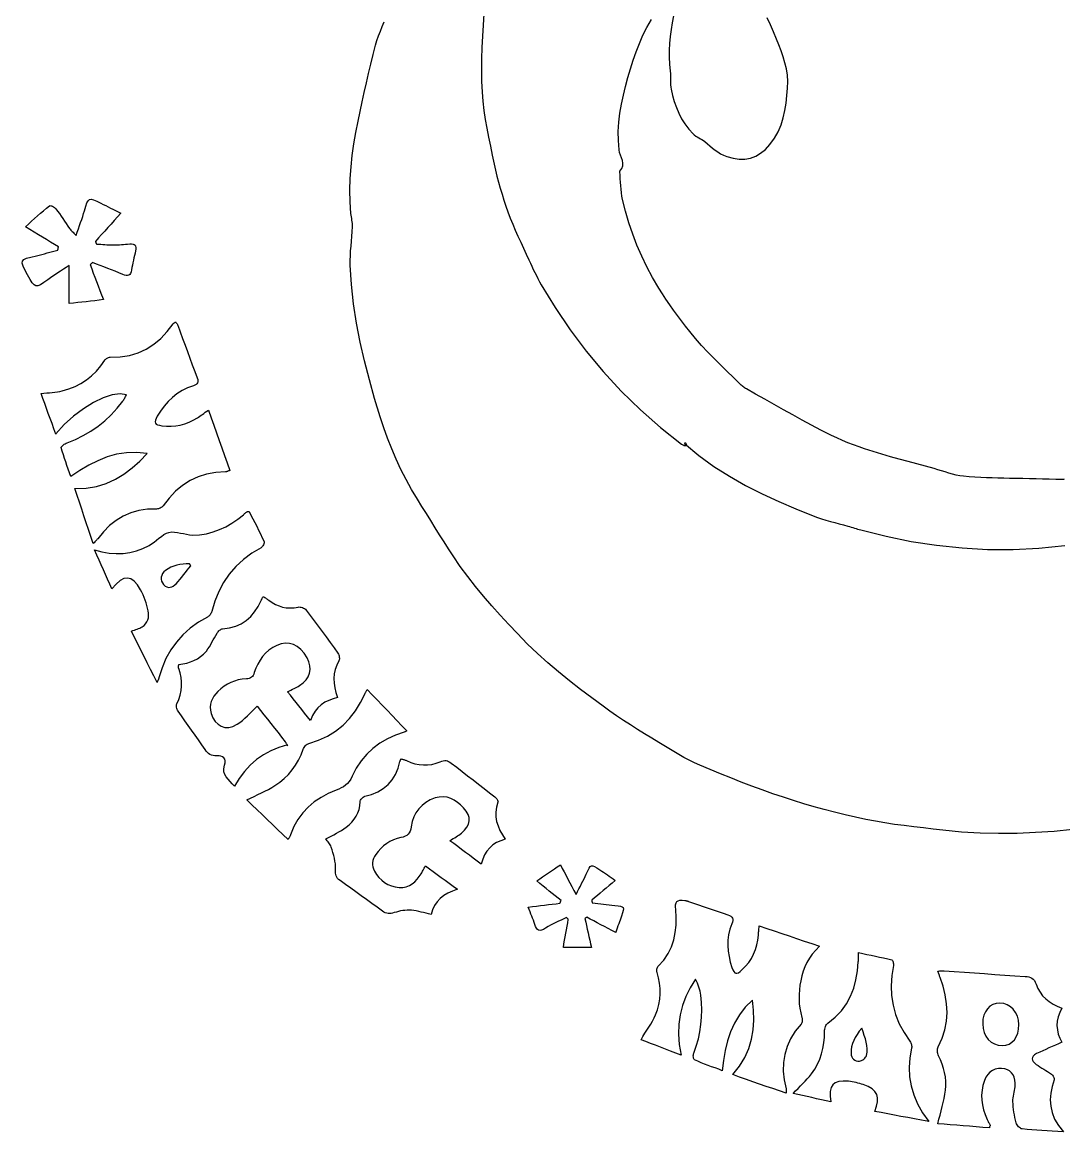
# Model space of a CAD drawing. Extents: x 24.7 to 52.1, y 24.7 to 52.1.
# Drawn here: x 26.83 to 39.66, y 24.71 to 38.38 of the extents above; entities that cross this region are included whole.
import ezdxf

# ---------------------------------------------------------------- set-up
doc = ezdxf.new("R2010")
doc.units = 0
doc.layers.add('Layer_1', color=7, linetype='CONTINUOUS')

msp = doc.modelspace()

# ---------------------------------------------------------------- linework, layer by layer
at = {"layer": 'Layer_1', "color": 7}
for points in [[(32.515586, 38.48584), (32.507486, 38.34755), (32.500086, 38.20919), (32.493986, 38.07083), (32.489786, 37.93252), (32.488086, 37.79432), (32.489486, 37.65627), (32.494586, 37.51843), (32.502886, 37.40726), (32.515736, 37.29626), (32.532326, 37.18544), (32.551876, 37.07481), (32.573606, 36.96438), (32.596746, 36.85416), (32.620516, 36.74415), (32.644136, 36.63436), (32.660696, 36.55946), (32.678626, 36.48476), (32.697906, 36.41036), (32.718516, 36.33626), (32.740436, 36.26256), (32.763636, 36.18936), (32.788106, 36.11666), (32.813816, 36.04456), (32.842446, 35.96926), (32.872816, 35.89456), (32.904586, 35.82036), (32.937416, 35.74656), (32.970956, 35.67306), (33.004856, 35.59976), (33.038786, 35.52646), (33.072396, 35.45306), (33.090066, 35.41436), (33.107946, 35.37566), (33.126116, 35.33706), (33.144656, 35.29866), (33.163646, 35.26056), (33.183156, 35.22276), (33.203276, 35.18536), (33.224076, 35.14836), (33.395338, 34.86635), (33.579626, 34.59335), (33.776805, 34.33008), (33.986737, 34.07724), (34.209287, 33.83555), (34.444318, 33.60571), (34.691693, 33.38844), (34.951276, 33.18445), (34.958376, 33.17945), (34.965976, 33.17445), (34.973876, 33.17045), (34.981876, 33.16745), (34.989776, 33.16545), (34.997476, 33.16555), (35.004676, 33.16755), (35.011276, 33.17155), (35.014876, 33.17755), (35.014264, 33.18355), (35.010664, 33.18955), (35.005264, 33.19455), (34.999164, 33.19755), (34.993664, 33.19822), (34.989864, 33.19622), (34.989056, 33.19022), (35.166042, 33.04382), (35.350841, 32.91012), (35.542536, 32.78781), (35.740208, 32.67557), (35.942941, 32.57207), (36.149816, 32.47597), (36.359916, 32.38597), (36.572323, 32.30077), (36.624553, 32.28157), (36.677433, 32.26407), (36.730833, 32.24797), (36.784603, 32.23287), (36.838603, 32.21837), (36.892693, 32.20407), (36.946733, 32.18957), (37.000583, 32.17447), (37.020563, 32.16847), (37.040543, 32.16247), (37.060533, 32.15647), (37.080533, 32.15047), (37.100553, 32.14447), (37.120593, 32.13847), (37.140653, 32.13247), (37.160743, 32.12747), (37.470503, 32.04977), (37.78145, 31.98647), (38.093579, 31.93797), (38.406886, 31.90487), (38.721368, 31.88757), (39.037019, 31.88665), (39.353836, 31.90255), (39.671815, 31.93575)], [(39.663762, 32.7514), (39.657462, 32.7494), (39.651162, 32.7474), (39.644962, 32.74689), (39.563072, 32.74889), (39.481182, 32.75089), (39.399292, 32.75289), (39.317402, 32.75489), (39.235512, 32.75689), (39.153622, 32.75889), (39.071732, 32.76089), (38.989842, 32.76289), (38.919152, 32.76489), (38.848412, 32.76689), (38.777662, 32.76789), (38.706952, 32.76989), (38.636322, 32.77189), (38.565822, 32.77589), (38.495492, 32.78089), (38.425382, 32.78789), (38.379632, 32.79489), (38.334162, 32.80389), (38.288912, 32.81519), (38.243832, 32.82799), (38.198872, 32.84169), (38.153972, 32.85579), (38.109082, 32.86969), (38.064142, 32.88279), (37.956609, 32.91219), (37.848931, 32.94119), (37.741228, 32.97009), (37.63362, 32.99929), (37.526228, 33.02909), (37.41917, 33.05979), (37.312567, 33.09179), (37.206539, 33.12539), (37.137459, 33.14899), (37.068859, 33.17439), (37.000779, 33.20149), (36.933229, 33.23009), (36.866239, 33.26009), (36.799839, 33.29139), (36.734049, 33.32379), (36.668899, 33.35719), (36.552911, 33.41849), (36.437449, 33.48079), (36.322408, 33.54399), (36.207686, 33.60779), (36.093179, 33.67199), (35.978783, 33.73639), (35.864395, 33.80089), (35.749913, 33.86519), (35.739033, 33.87119), (35.728363, 33.87819), (35.717923, 33.88519), (35.707713, 33.89319), (35.697713, 33.90119), (35.688013, 33.90919), (35.678613, 33.91819), (35.669513, 33.92719), (35.590473, 34.00569), (35.510883, 34.08349), (35.431283, 34.16129), (35.352223, 34.23969), (35.274233, 34.31919), (35.197863, 34.40049), (35.123653, 34.48429), (35.052143, 34.57109), (35.001123, 34.63619), (34.950993, 34.70159), (34.901803, 34.76739), (34.853583, 34.83379), (34.806373, 34.90089), (34.760203, 34.96879), (34.715113, 35.03759), (34.671153, 35.10739), (34.595553, 35.23578), (34.525633, 35.36642), (34.461403, 35.4993), (34.402863, 35.63444), (34.350013, 35.77182), (34.302853, 35.91146), (34.261383, 36.05334), (34.225593, 36.19747), (34.217393, 36.23957), (34.211193, 36.28207), (34.206593, 36.32487), (34.203093, 36.36787), (34.200293, 36.41107), (34.197693, 36.45427), (34.194893, 36.49737), (34.191393, 36.54037), (34.191218, 36.54137), (34.190991, 36.54237), (34.190764, 36.54337), (34.190586, 36.54437), (34.190509, 36.54537), (34.190584, 36.54637), (34.190862, 36.54723), (34.191393, 36.54778), (34.217233, 36.58148), (34.229293, 36.61468), (34.230593, 36.64748), (34.224193, 36.67998), (34.213093, 36.71228), (34.200323, 36.74448), (34.188913, 36.77678), (34.181913, 36.80918), (34.173313, 36.92334), (34.173013, 37.03649), (34.180013, 37.14875), (34.193403, 37.26025), (34.212163, 37.37111), (34.235323, 37.48144), (34.261893, 37.59137), (34.290903, 37.70101), (34.321533, 37.80776), (34.354993, 37.9133), (34.391713, 38.0174), (34.432143, 38.11984), (34.476723, 38.2204), (34.525893, 38.3188), (34.580103, 38.4149)], [(34.853977, 38.45963), (34.836877, 38.37523), (34.822367, 38.29063), (34.810847, 38.20593), (34.802747, 38.12103), (34.798447, 38.03583), (34.79834, 37.95043), (34.80284, 37.86463), (34.81234, 37.77843), (34.81514, 37.75073), (34.81634, 37.72283), (34.816545, 37.69473), (34.816346, 37.66663), (34.816345, 37.63853), (34.81715, 37.61063), (34.81935, 37.58293), (34.82355, 37.55563), (34.84096, 37.47933), (34.86224, 37.40473), (34.88777, 37.33203), (34.91796, 37.26153), (34.95319, 37.19353), (34.99386, 37.12823), (35.04036, 37.06603), (35.09308, 37.00713), (35.10895, 36.99273), (35.12637, 36.97993), (35.14491, 36.96823), (35.16413, 36.95723), (35.1836, 36.94643), (35.20288, 36.93533), (35.22154, 36.92353), (35.23914, 36.91053), (35.27047, 36.88443), (35.30135, 36.85813), (35.33234, 36.83213), (35.36402, 36.80703), (35.39696, 36.78343), (35.43172, 36.76193), (35.46888, 36.74303), (35.50901, 36.72733), (35.58744, 36.70593), (35.66202, 36.69543), (35.73296, 36.69608), (35.80048, 36.70808), (35.86479, 36.73168), (35.92611, 36.76698), (35.98465, 36.81428), (36.04063, 36.87378), (36.09775, 36.95188), (36.14315, 37.03328), (36.17841, 37.11768), (36.20511, 37.20458), (36.22484, 37.29378), (36.23917, 37.38478), (36.24968, 37.47728), (36.25798, 37.57088), (36.26048, 37.65178), (36.25528, 37.73048), (36.24335, 37.80738), (36.22582, 37.88268), (36.20376, 37.95668), (36.17824, 38.02968), (36.15034, 38.10198), (36.12114, 38.17378), (36.08432, 38.26178), (36.0466, 38.34938), (36.00793, 38.43668)], [(39.768281, 28.43553), (39.540736, 28.41403), (39.312902, 28.39833), (39.084832, 28.38933), (38.85658, 28.38733), (38.628199, 28.39233), (38.399745, 28.40593), (38.171269, 28.42833), (38.05211, 28.44213), (37.932835, 28.45573), (37.813561, 28.46963), (37.694402, 28.48433), (37.575475, 28.50033), (37.456894, 28.51813), (37.338777, 28.53813), (37.221239, 28.56093), (37.09291, 28.58853), (36.964874, 28.61803), (36.837194, 28.64953), (36.709932, 28.68283), (36.583149, 28.71793), (36.456907, 28.75483), (36.331269, 28.79343), (36.206297, 28.83363), (36.075505, 28.87783), (35.945313, 28.92393), (35.815691, 28.97183), (35.686611, 29.02123), (35.558044, 29.07203), (35.42996, 29.12403), (35.302331, 29.17703), (35.175128, 29.23083), (35.109658, 29.26013), (35.045168, 29.29183), (34.981538, 29.32543), (34.918618, 29.36063), (34.856278, 29.39703), (34.794378, 29.43433), (34.732788, 29.47203), (34.671368, 29.50983), (34.584228, 29.56333), (34.497048, 29.61683), (34.410048, 29.67063), (34.323448, 29.72503), (34.237478, 29.78033), (34.152358, 29.83683), (34.068318, 29.89483), (33.985578, 29.95463), (33.846724, 30.05803), (33.708841, 30.16274), (33.572438, 30.26932), (33.438023, 30.37832), (33.306106, 30.4903), (33.177194, 30.60581), (33.051796, 30.7254), (32.93042, 30.84963), (32.8241, 30.96316), (32.718764, 31.07755), (32.614966, 31.19324), (32.51326, 31.31066), (32.4142, 31.43025), (32.31834, 31.55244), (32.22623, 31.67767), (32.13843, 31.80636), (32.08234, 31.89286), (32.02695, 31.97976), (31.97209, 32.06706), (31.91759, 32.15456), (31.86329, 32.24216), (31.80902, 32.32986), (31.75462, 32.41746), (31.69992, 32.50486), (31.62743, 32.6249), (31.5596, 32.74727), (31.49627, 32.87178), (31.43727, 32.99822), (31.38244, 33.12637), (31.33161, 33.25604), (31.28462, 33.38702), (31.2413, 33.5191), (31.17172, 33.74772), (31.10659, 33.97753), (31.04704, 34.20866), (30.99418, 34.44125), (30.94912, 34.67543), (30.91298, 34.91133), (30.88688, 35.14908), (30.87194, 35.38882), (30.871124, 35.44772), (30.872724, 35.50672), (30.876224, 35.56572), (30.880924, 35.62482), (30.886124, 35.68392), (30.891324, 35.74302), (30.895824, 35.80212), (30.899024, 35.86112), (30.899156, 35.88162), (30.897856, 35.90212), (30.895556, 35.92262), (30.892556, 35.94312), (30.889156, 35.96362), (30.885756, 35.98422), (30.882656, 36.00482), (30.880256, 36.02542), (30.870116, 36.16949), (30.867316, 36.31305), (30.871216, 36.45612), (30.881116, 36.59873), (30.896446, 36.74089), (30.916536, 36.88262), (30.940756, 37.02395), (30.968466, 37.16489), (30.992976, 37.28223), (31.017916, 37.39951), (31.043406, 37.51668), (31.069576, 37.63369), (31.096556, 37.75049), (31.124476, 37.86702), (31.153466, 37.98322), (31.183646, 38.09905), (31.200786, 38.15775), (31.220396, 38.21575), (31.242006, 38.27325), (31.265146, 38.33035), (31.289346, 38.38715)]]:
    msp.add_lwpolyline(points, dxfattribs=at)
for points in [[(27.49526, 35.75262), (27.50989, 35.79552), (27.5241, 35.83652), (27.53785, 35.87592), (27.55109, 35.91412), (27.56376, 35.95132), (27.57582, 35.98792), (27.58722, 36.02412), (27.59791, 36.06032), (27.61386, 36.11532), (27.62762, 36.15582), (27.64164, 36.18292), (27.65836, 36.19752), (27.68022, 36.20052), (27.70967, 36.19352), (27.74915, 36.17702), (27.8011, 36.15222), (27.83018, 36.13792), (27.85934, 36.12332), (27.88875, 36.10842), (27.91858, 36.09312), (27.949, 36.07752), (27.98019, 36.06142), (28.01232, 36.04492), (28.04557, 36.02792), (28.00491, 35.98292), (27.96489, 35.93862), (27.92541, 35.89492), (27.88639, 35.85172), (27.84773, 35.80892), (27.80934, 35.76632), (27.77113, 35.72392), (27.73302, 35.68162), (27.73472, 35.67762), (27.73642, 35.67362), (27.73812, 35.66962), (27.73982, 35.66562), (27.74152, 35.66162), (27.74322, 35.65762), (27.74492, 35.65362), (27.74662, 35.64962), (27.77215, 35.64762), (27.79768, 35.64562), (27.82321, 35.64362), (27.84874, 35.64162), (27.87427, 35.63962), (27.8998, 35.63862), (27.92533, 35.63784), (27.95086, 35.63765), (27.97651, 35.63806), (28.00213, 35.639), (28.02772, 35.64), (28.05329, 35.642), (28.07885, 35.644), (28.10439, 35.646), (28.12993, 35.648), (28.15546, 35.651), (28.17799, 35.6515), (28.19623, 35.6485), (28.21039, 35.6425), (28.22069, 35.6335), (28.22729, 35.6211), (28.23049, 35.6058), (28.230456, 35.5878), (28.227356, 35.5671), (28.220956, 35.5375), (28.214356, 35.5079), (28.207656, 35.4784), (28.201056, 35.4488), (28.194656, 35.4192), (28.188456, 35.3895), (28.182756, 35.3598), (28.177556, 35.33), (28.172156, 35.3056), (28.164856, 35.2868), (28.155356, 35.2732), (28.143566, 35.2642), (28.129226, 35.2602), (28.112136, 35.26089), (28.092086, 35.26589), (28.068866, 35.27489), (28.023056, 35.29439), (27.976946, 35.31319), (27.930606, 35.33139), (27.884096, 35.34929), (27.837496, 35.36689), (27.790856, 35.38449), (27.744256, 35.40209), (27.697746, 35.41989), (27.693946, 35.41689), (27.690146, 35.41389), (27.686346, 35.41089), (27.682546, 35.40789), (27.678746, 35.40489), (27.674946, 35.40189), (27.671146, 35.39889), (27.667346, 35.39589), (27.686936, 35.34409), (27.706606, 35.29219), (27.726426, 35.23989), (27.746466, 35.18699), (27.766806, 35.13329), (27.787516, 35.07859), (27.808666, 35.02259), (27.830336, 34.96519), (27.776946, 34.95819), (27.724106, 34.95119), (27.671676, 34.94519), (27.619506, 34.93919), (27.567446, 34.93319), (27.515366, 34.92719), (27.463106, 34.92119), (27.410526, 34.91519), (27.410526, 34.97409), (27.410526, 35.03299), (27.410526, 35.09189), (27.410526, 35.15079), (27.410526, 35.20969), (27.410526, 35.26859), (27.410526, 35.32749), (27.410526, 35.38639), (27.373456, 35.36159), (27.338026, 35.33799), (27.304046, 35.31539), (27.271306, 35.29369), (27.239616, 35.27249), (27.208766, 35.25169), (27.178546, 35.23089), (27.148766, 35.20999), (27.096436, 35.17339), (27.055996, 35.14789), (27.024496, 35.13429), (26.998976, 35.13329), (26.976486, 35.14549), (26.954066, 35.17169), (26.928756, 35.21249), (26.897606, 35.26869), (26.864036, 35.33089), (26.841416, 35.37819), (26.831006, 35.41329), (26.834106, 35.43909), (26.851906, 35.45839), (26.885696, 35.47389), (26.936746, 35.48849), (27.006306, 35.50499), (27.039466, 35.51299), (27.072546, 35.52099), (27.105556, 35.52999), (27.138516, 35.53899), (27.171446, 35.54799), (27.204356, 35.55699), (27.237266, 35.56599), (27.270196, 35.57499), (27.271129, 35.57999), (27.272055, 35.58499), (27.272977, 35.58999), (27.273896, 35.59499), (27.274815, 35.59999), (27.275737, 35.60499), (27.276663, 35.60999), (27.277596, 35.61499), (27.228996, 35.64439), (27.180146, 35.67389), (27.130836, 35.70359), (27.080846, 35.73369), (27.029966, 35.76429), (26.977976, 35.79559), (26.924656, 35.82769), (26.869806, 35.86079), (26.908546, 35.89519), (26.946566, 35.92909), (26.984026, 35.96249), (27.021106, 35.99529), (27.057966, 36.02759), (27.094786, 36.05929), (27.131726, 36.09039), (27.168966, 36.12089), (27.174266, 36.12289), (27.182566, 36.12189), (27.192926, 36.11889), (27.204476, 36.11389), (27.216316, 36.10789), (27.227576, 36.10089), (27.237376, 36.09289), (27.244776, 36.08489), (27.267076, 36.05499), (27.288816, 36.02469), (27.310146, 35.99409), (27.331206, 35.96329), (27.352136, 35.93239), (27.373076, 35.90149), (27.394156, 35.87069), (27.415526, 35.84009), (27.422026, 35.83109), (27.429326, 35.82209), (27.437426, 35.81309), (27.446526, 35.80409), (27.456726, 35.79379), (27.468166, 35.78229), (27.480966, 35.76929), (27.495256, 35.75439), (27.495255, 35.75437), (27.495255, 35.75434), (27.495254, 35.75432), (27.495254, 35.7543), (27.495253, 35.75428), (27.495253, 35.75425), (27.495252, 35.75423)], [(27.245705, 33.30889), (27.221875, 33.37399), (27.198495, 33.43789), (27.175475, 33.50089), (27.152735, 33.56319), (27.130195, 33.62499), (27.107775, 33.68639), (27.085385, 33.74769), (27.062945, 33.80909), (27.098785, 33.81209), (27.133595, 33.81509), (27.167445, 33.81709), (27.200385, 33.82009), (27.232485, 33.82309), (27.263805, 33.82709), (27.294405, 33.83209), (27.324345, 33.83909), (27.404915, 33.86459), (27.481645, 33.89579), (27.554295, 33.93299), (27.622615, 33.97649), (27.686375, 34.02649), (27.745325, 34.08319), (27.799235, 34.14689), (27.847865, 34.21789), (27.853065, 34.22489), (27.859865, 34.23189), (27.867865, 34.23789), (27.876665, 34.24389), (27.885865, 34.24889), (27.895165, 34.25289), (27.904265, 34.25489), (27.912765, 34.25552), (28.036032, 34.25852), (28.151254, 34.27642), (28.258753, 34.30872), (28.358852, 34.35492), (28.451872, 34.41442), (28.538142, 34.48672), (28.617972, 34.57122), (28.691692, 34.66732), (28.693692, 34.67032), (28.696092, 34.67232), (28.698792, 34.67432), (28.701892, 34.67732), (28.705392, 34.68032), (28.709292, 34.68332), (28.713692, 34.68632), (28.718492, 34.69032), (28.722592, 34.68432), (28.726792, 34.67932), (28.730992, 34.67432), (28.735092, 34.66932), (28.738892, 34.66432), (28.742392, 34.65932), (28.745392, 34.65432), (28.747792, 34.64832), (28.777632, 34.56732), (28.807382, 34.48632), (28.837092, 34.40522), (28.866802, 34.32412), (28.896572, 34.24302), (28.926432, 34.16202), (28.956432, 34.08102), (28.986622, 34.00012), (28.992422, 33.98152), (28.995222, 33.96522), (28.994805, 33.95092), (28.991005, 33.93852), (28.983705, 33.92782), (28.972775, 33.91882), (28.958025, 33.91082), (28.939305, 33.90382), (28.866625, 33.87722), (28.799455, 33.84392), (28.737485, 33.80442), (28.680405, 33.75902), (28.627905, 33.70822), (28.579675, 33.65232), (28.535405, 33.59182), (28.494785, 33.52702), (28.480705, 33.50052), (28.472205, 33.47812), (28.469505, 33.45942), (28.472805, 33.44412), (28.482405, 33.43192), (28.498455, 33.42292), (28.521205, 33.41592), (28.550875, 33.41092), (28.609155, 33.40592), (28.666505, 33.40574), (28.722865, 33.41074), (28.778195, 33.41974), (28.832455, 33.43404), (28.885595, 33.45344), (28.937565, 33.47794), (28.988325, 33.50784), (29.003755, 33.51814), (29.019235, 33.52874), (29.034965, 33.53974), (29.051165, 33.55124), (29.068045, 33.56334), (29.085815, 33.57604), (29.104685, 33.58954), (29.124865, 33.60384), (29.158215, 33.50974), (29.191355, 33.41624), (29.224345, 33.32324), (29.257245, 33.23054), (29.290115, 33.13794), (29.323005, 33.04534), (29.355985, 32.95254), (29.389105, 32.85934), (29.380305, 32.85634), (29.372405, 32.85334), (29.365305, 32.85034), (29.358805, 32.84834), (29.352905, 32.84634), (29.347305, 32.84434), (29.342005, 32.84334), (29.336805, 32.84298), (29.215945, 32.83598), (29.102687, 32.81548), (28.996763, 32.78148), (28.897903, 32.73458), (28.805843, 32.67508), (28.720313, 32.60338), (28.641043, 32.51998), (28.567753, 32.42528), (28.560853, 32.41728), (28.552153, 32.40928), (28.542153, 32.40228), (28.531243, 32.39628), (28.519803, 32.39128), (28.508233, 32.38728), (28.496923, 32.38528), (28.486273, 32.38469), (28.373586, 32.38169), (28.267667, 32.36599), (28.168267, 32.33759), (28.075147, 32.29689), (27.988067, 32.24429), (27.906777, 32.18009), (27.831037, 32.10489), (27.760597, 32.01899), (27.755797, 32.01299), (27.750597, 32.00699), (27.744997, 32.00099), (27.738797, 31.99399), (27.731897, 31.98699), (27.724197, 31.97899), (27.715597, 31.96999), (27.705997, 31.95949), (27.676977, 32.04609), (27.648337, 32.13159), (27.619987, 32.21629), (27.591837, 32.30049), (27.563797, 32.38439), (27.535787, 32.46829), (27.507717, 32.55249), (27.479507, 32.63719), (27.617868, 32.64119), (27.746538, 32.66289), (27.86651, 32.70039), (27.978775, 32.75199), (28.084328, 32.81619), (28.184158, 32.89119), (28.279258, 32.97549), (28.370618, 33.06739), (28.240464, 33.08129), (28.115201, 33.07829), (27.994163, 33.05919), (27.876685, 33.02609), (27.7621, 32.98059), (27.649744, 32.92429), (27.538951, 32.85879), (27.429054, 32.78569), (27.413314, 32.83139), (27.397654, 32.87649), (27.382194, 32.92109), (27.367054, 32.96529), (27.352344, 33.00929), (27.338174, 33.05319), (27.324664, 33.09699), (27.311934, 33.14099), (27.31282, 33.14699), (27.31762, 33.15499), (27.32542, 33.16399), (27.33557, 33.17299), (27.34724, 33.18199), (27.35965, 33.18999), (27.37201, 33.19699), (27.38353, 33.20199), (27.486053, 33.24329), (27.583793, 33.29099), (27.676743, 33.34509), (27.764883, 33.40559), (27.848193, 33.47259), (27.926653, 33.54609), (28.000253, 33.62609), (28.068973, 33.71259), (28.075473, 33.72159), (28.081673, 33.73159), (28.087573, 33.74159), (28.093273, 33.75159), (28.098873, 33.76169), (28.104473, 33.77179), (28.110173, 33.78189), (28.115973, 33.79199), (28.038393, 33.80549), (27.941043, 33.79209), (27.829347, 33.75479), (27.708734, 33.69649), (27.584631, 33.62009), (27.462467, 33.52859), (27.347671, 33.42491), (27.245669, 33.31199), (27.245669, 33.312), (27.24567, 33.31201), (27.24567, 33.31202), (27.24567, 33.31203), (27.245671, 33.31203), (27.245671, 33.31204), (27.245672, 33.31205)], [(28.492034, 30.24763), (28.451134, 30.32943), (28.410894, 30.40993), (28.371174, 30.48943), (28.331834, 30.56813), (28.292744, 30.64633), (28.253764, 30.72433), (28.214764, 30.80243), (28.175604, 30.88073), (28.195104, 30.88773), (28.213674, 30.89373), (28.231334, 30.89973), (28.248104, 30.90573), (28.264014, 30.91173), (28.279094, 30.91773), (28.293364, 30.92473), (28.306844, 30.93273), (28.331494, 30.95093), (28.351544, 30.97163), (28.367144, 30.99453), (28.378424, 31.01923), (28.385524, 31.04543), (28.388524, 31.07263), (28.387657, 31.10053), (28.383057, 31.12883), (28.375057, 31.16253), (28.366257, 31.19623), (28.356457, 31.22983), (28.345667, 31.26313), (28.333737, 31.29593), (28.320547, 31.32813), (28.305997, 31.35943), (28.289977, 31.38973), (28.250357, 31.45173), (28.210317, 31.49653), (28.169407, 31.52413), (28.127167, 31.53443), (28.083137, 31.52743), (28.036867, 31.50303), (27.987897, 31.46123), (27.935777, 31.40203), (27.909347, 31.46093), (27.883117, 31.51943), (27.856937, 31.57783), (27.830647, 31.63653), (27.804097, 31.69583), (27.777127, 31.75603), (27.749577, 31.81753), (27.721287, 31.88073), (27.813167, 31.85643), (27.902407, 31.84133), (27.989207, 31.83533), (28.073767, 31.83833), (28.156297, 31.84983), (28.236987, 31.86993), (28.316057, 31.89833), (28.393697, 31.93493), (28.425487, 31.95413), (28.456067, 31.97653), (28.485877, 32.00063), (28.515357, 32.02503), (28.544957, 32.04833), (28.575117, 32.06903), (28.606277, 32.08583), (28.638877, 32.09723), (28.672497, 32.10223), (28.707317, 32.10143), (28.743067, 32.09643), (28.779497, 32.08943), (28.816337, 32.08143), (28.853327, 32.07343), (28.890217, 32.06743), (28.926737, 32.06443), (29.015357, 32.06843), (29.100857, 32.08113), (29.183357, 32.10203), (29.262977, 32.13063), (29.339837, 32.16653), (29.414047, 32.20923), (29.485737, 32.25823), (29.555027, 32.31313), (29.560327, 32.31813), (29.565527, 32.32313), (29.570727, 32.32813), (29.575927, 32.33313), (29.581127, 32.33813), (29.586427, 32.34213), (29.591827, 32.34613), (29.597327, 32.35013), (29.599127, 32.35108), (29.601227, 32.35175), (29.603827, 32.35224), (29.606927, 32.35263), (29.610527, 32.35302), (29.614727, 32.3535), (29.619527, 32.35418), (29.625027, 32.35513), (29.648337, 32.30953), (29.671877, 32.26383), (29.695507, 32.21793), (29.719087, 32.17183), (29.742487, 32.12543), (29.765567, 32.07883), (29.788197, 32.03193), (29.810237, 31.98473), (29.811737, 31.97673), (29.810637, 31.96673), (29.807337, 31.95573), (29.802237, 31.94423), (29.795837, 31.93293), (29.788437, 31.92263), (29.780537, 31.91463), (29.772537, 31.90863), (29.65817, 31.83983), (29.554779, 31.76263), (29.462359, 31.67713), (29.380909, 31.58323), (29.310419, 31.48083), (29.250889, 31.36991), (29.202319, 31.25043), (29.164699, 31.12233), (29.161499, 31.11233), (29.156999, 31.10233), (29.151299, 31.09233), (29.144599, 31.08333), (29.137099, 31.07433), (29.128999, 31.06633), (29.120499, 31.05933), (29.111799, 31.05433), (29.000709, 30.98963), (28.900017, 30.91673), (28.809737, 30.83563), (28.729877, 30.74633), (28.660447, 30.64873), (28.601467, 30.54276), (28.552947, 30.42841), (28.514897, 30.30564), (28.513697, 30.30164), (28.512097, 30.29764), (28.510097, 30.29264), (28.507697, 30.28664), (28.504797, 30.27964), (28.501297, 30.27164), (28.497197, 30.26164), (28.492397, 30.25014), (28.492398, 30.25014), (28.492398, 30.25015), (28.492399, 30.25015), (28.4924, 30.25015), (28.492401, 30.25016), (28.492401, 30.25016), (28.492402, 30.25017)], [(28.907253, 31.68696), (28.905153, 31.68996), (28.903053, 31.69296), (28.900953, 31.69596), (28.898853, 31.69896), (28.896753, 31.70196), (28.894653, 31.70496), (28.892553, 31.70796), (28.890453, 31.71096), (28.851173, 31.70896), (28.812263, 31.70596), (28.773873, 31.70096), (28.736153, 31.69296), (28.699243, 31.68216), (28.663283, 31.66796), (28.628423, 31.64996), (28.594813, 31.62776), (28.574863, 31.60976), (28.559733, 31.58926), (28.549473, 31.56706), (28.544073, 31.54376), (28.543632, 31.52016), (28.548132, 31.49696), (28.557632, 31.47486), (28.572172, 31.45456), (28.592422, 31.43596), (28.612822, 31.42456), (28.633142, 31.41956), (28.653172, 31.42031), (28.672692, 31.42631), (28.691482, 31.43631), (28.709322, 31.44951), (28.725982, 31.46531), (28.750052, 31.49151), (28.773412, 31.51841), (28.796222, 31.54581), (28.818632, 31.57361), (28.840792, 31.60161), (28.862862, 31.62971), (28.884982, 31.65771), (28.907312, 31.68551), (28.907312, 31.68551), (28.907312, 31.6855), (28.907312, 31.6855), (28.907311, 31.6855), (28.907311, 31.6855), (28.907311, 31.68549), (28.907311, 31.68549)], [(30.096608, 29.48009), (29.991719, 29.44779), (29.893689, 29.40679), (29.802419, 29.35689), (29.717819, 29.29799), (29.639799, 29.22999), (29.568269, 29.15259), (29.503139, 29.06579), (29.444319, 28.96929), (29.418429, 29.00009), (29.391579, 29.02869), (29.365789, 29.05649), (29.343069, 29.08479), (29.325449, 29.11489), (29.314939, 29.14809), (29.313539, 29.18579), (29.323339, 29.22929), (29.330439, 29.25809), (29.330912, 29.28279), (29.325412, 29.30339), (29.314482, 29.31989), (29.298762, 29.33229), (29.278842, 29.34029), (29.255342, 29.34429), (29.228852, 29.34404), (29.203672, 29.34354), (29.181312, 29.34654), (29.161382, 29.35254), (29.143492, 29.36154), (29.127252, 29.37324), (29.112282, 29.38744), (29.098182, 29.40394), (29.084572, 29.42254), (29.043122, 29.48184), (29.001382, 29.54094), (28.959482, 29.59994), (28.917532, 29.65894), (28.875652, 29.71794), (28.833952, 29.77704), (28.792542, 29.83634), (28.751552, 29.89594), (28.745752, 29.90594), (28.740552, 29.91714), (28.736252, 29.92934), (28.733052, 29.94204), (28.731152, 29.95464), (28.730749, 29.96674), (28.732049, 29.97774), (28.735249, 29.98674), (28.759139, 30.04024), (28.776689, 30.09384), (28.788079, 30.14764), (28.793479, 30.20164), (28.793087, 30.25594), (28.787087, 30.31054), (28.775617, 30.36554), (28.758877, 30.42094), (28.757777, 30.42394), (28.756821, 30.42694), (28.756016, 30.42994), (28.755356, 30.43294), (28.754832, 30.43594), (28.754436, 30.43894), (28.754159, 30.44194), (28.753994, 30.44494), (28.754141, 30.44694), (28.754571, 30.44894), (28.755265, 30.45094), (28.756206, 30.45394), (28.757406, 30.45694), (28.758806, 30.46094), (28.760406, 30.46594), (28.762206, 30.47094), (28.810326, 30.47694), (28.857366, 30.48694), (28.903006, 30.50064), (28.946936, 30.51844), (28.988826, 30.54064), (29.028366, 30.56744), (29.065236, 30.59894), (29.099116, 30.63544), (29.118316, 30.66074), (29.135966, 30.68734), (29.152476, 30.71494), (29.168256, 30.74314), (29.183706, 30.77164), (29.199226, 30.80014), (29.215226, 30.82824), (29.232116, 30.85564), (29.238416, 30.86464), (29.245716, 30.87364), (29.253816, 30.88264), (29.262616, 30.89064), (29.271816, 30.89764), (29.281116, 30.90364), (29.290416, 30.90764), (29.299516, 30.90964), (29.383956, 30.91994), (29.460326, 30.94084), (29.529066, 30.97184), (29.590636, 31.01234), (29.645496, 31.06194), (29.694096, 31.11994), (29.736896, 31.18594), (29.774346, 31.25934), (29.776646, 31.26434), (29.779146, 31.26934), (29.781846, 31.27434), (29.784846, 31.28034), (29.788046, 31.28634), (29.791546, 31.29334), (29.795346, 31.30034), (29.799546, 31.30834), (29.809046, 31.30234), (29.818246, 31.29634), (29.827146, 31.29034), (29.835846, 31.28434), (29.844346, 31.27834), (29.852646, 31.27234), (29.860746, 31.26634), (29.868746, 31.26034), (29.909556, 31.23234), (29.951356, 31.20904), (29.994256, 31.19064), (30.038346, 31.17724), (30.083726, 31.16924), (30.130496, 31.16624), (30.178746, 31.16924), (30.228586, 31.17724), (30.240556, 31.17824), (30.253836, 31.17762), (30.267806, 31.17462), (30.281856, 31.17062), (30.295376, 31.16462), (30.307756, 31.15762), (30.318386, 31.14962), (30.326686, 31.14062), (30.377026, 31.07502), (30.426986, 31.00902), (30.476596, 30.94282), (30.525866, 30.87632), (30.574826, 30.80952), (30.623496, 30.74252), (30.671886, 30.67532), (30.720026, 30.60792), (30.725726, 30.59792), (30.730426, 30.58672), (30.734126, 30.57442), (30.736626, 30.56162), (30.737826, 30.54882), (30.737538, 30.53662), (30.735638, 30.52562), (30.732038, 30.51662), (30.705658, 30.46242), (30.686688, 30.40782), (30.674908, 30.35272), (30.670108, 30.29692), (30.672008, 30.24022), (30.680408, 30.18242), (30.695088, 30.12332), (30.715818, 30.06272), (30.660588, 30.04742), (30.608388, 30.02802), (30.559608, 30.00362), (30.514648, 29.97352), (30.473888, 29.93682), (30.437718, 29.89272), (30.406518, 29.84042), (30.380688, 29.77902), (30.344138, 29.82522), (30.308438, 29.87042), (30.273378, 29.91482), (30.238738, 29.95872), (30.204318, 30.00232), (30.169898, 30.04592), (30.135278, 30.08982), (30.100238, 30.13422), (30.121458, 30.14502), (30.141538, 30.15512), (30.160588, 30.16412), (30.178728, 30.17312), (30.196078, 30.18212), (30.212748, 30.19112), (30.228858, 30.20012), (30.244518, 30.20912), (30.290458, 30.24222), (30.326868, 30.27912), (30.353648, 30.31932), (30.370688, 30.36232), (30.377888, 30.40762), (30.375188, 30.45482), (30.362398, 30.50332), (30.339458, 30.55272), (30.303098, 30.60862), (30.262658, 30.65462), (30.218738, 30.69042), (30.171928, 30.71572), (30.122818, 30.73022), (30.072008, 30.73322), (30.020078, 30.72522), (29.967628, 30.70552), (29.916748, 30.67722), (29.870658, 30.64472), (29.829268, 30.60812), (29.792478, 30.56762), (29.760178, 30.52342), (29.732278, 30.47572), (29.708678, 30.42472), (29.689278, 30.37052), (29.682478, 30.35172), (29.674678, 30.33592), (29.665578, 30.32292), (29.654898, 30.31252), (29.642408, 30.30452), (29.627868, 30.29852), (29.611018, 30.29452), (29.591608, 30.29252), (29.541208, 30.28852), (29.492678, 30.27952), (29.446028, 30.26632), (29.401288, 30.24872), (29.358458, 30.22682), (29.317568, 30.20082), (29.278628, 30.17072), (29.241658, 30.13672), (29.215498, 30.10842), (29.192868, 30.07872), (29.174238, 30.04742), (29.160078, 30.01452), (29.150878, 29.98002), (29.147078, 29.94382), (29.149078, 29.90592), (29.157378, 29.86622), (29.178448, 29.81222), (29.207278, 29.76742), (29.242688, 29.73252), (29.283508, 29.70832), (29.328558, 29.69552), (29.376668, 29.69485), (29.426658, 29.70705), (29.477358, 29.73285), (29.510688, 29.75615), (29.542668, 29.78165), (29.573648, 29.80885), (29.604008, 29.83735), (29.634098, 29.86675), (29.664288, 29.89665), (29.694938, 29.92655), (29.726418, 29.95615), (29.767158, 29.90435), (29.808848, 29.85135), (29.851338, 29.79745), (29.894478, 29.74265), (29.938138, 29.68725), (29.982158, 29.63125), (30.026408, 29.57485), (30.070738, 29.51825), (30.074038, 29.51325), (30.077038, 29.50825), (30.079838, 29.50325), (30.082638, 29.49725), (30.085638, 29.49125), (30.088938, 29.48425), (30.092638, 29.47625), (30.096938, 29.46725), (30.096935, 29.46725), (30.096931, 29.46724), (30.096928, 29.46724), (30.096924, 29.46723), (30.096921, 29.46723), (30.096918, 29.46723), (30.096914, 29.46722)], [(31.080258, 30.16317), (31.142498, 30.09787), (31.204138, 30.03327), (31.265268, 29.96917), (31.325968, 29.90547), (31.386338, 29.84207), (31.446468, 29.77887), (31.506458, 29.71577), (31.566388, 29.65267), (31.566926, 29.6528), (31.565726, 29.65187), (31.563026, 29.64987), (31.559126, 29.64787), (31.554126, 29.64487), (31.548326, 29.64187), (31.541826, 29.63887), (31.534926, 29.63687), (31.428686, 29.59907), (31.329066, 29.55307), (31.236506, 29.49857), (31.151446, 29.43547), (31.074326, 29.36347), (31.005586, 29.28237), (30.945656, 29.19197), (30.894976, 29.09217), (30.877326, 29.05677), (30.858086, 29.02717), (30.837026, 29.00247), (30.813916, 28.98177), (30.788526, 28.96427), (30.760626, 28.94907), (30.729976, 28.93527), (30.696356, 28.92197), (30.600686, 28.88097), (30.511196, 28.83297), (30.428476, 28.77747), (30.353106, 28.71407), (30.285666, 28.64237), (30.226756, 28.56187), (30.176956, 28.47227), (30.136856, 28.37307), (30.134956, 28.36807), (30.132556, 28.36307), (30.129756, 28.35707), (30.126356, 28.35107), (30.122456, 28.34407), (30.117956, 28.33607), (30.112756, 28.32607), (30.106856, 28.31497), (30.041616, 28.37727), (29.977066, 28.43897), (29.913096, 28.50007), (29.849596, 28.56077), (29.786456, 28.62107), (29.723576, 28.68117), (29.660846, 28.74117), (29.598156, 28.80107), (29.644176, 28.82377), (29.689566, 28.84547), (29.734236, 28.86657), (29.778076, 28.88747), (29.820986, 28.90867), (29.862876, 28.93057), (29.903636, 28.95357), (29.943176, 28.97817), (30.002956, 29.02047), (30.058586, 29.06647), (30.109846, 29.11627), (30.156526, 29.16997), (30.198406, 29.22757), (30.235276, 29.28927), (30.266926, 29.35507), (30.293136, 29.42507), (30.297636, 29.43637), (30.303936, 29.44787), (30.311736, 29.45917), (30.320636, 29.46987), (30.330436, 29.47987), (30.340836, 29.48787), (30.351526, 29.49387), (30.362206, 29.49787), (30.481758, 29.53787), (30.591545, 29.58867), (30.691724, 29.65017), (30.782454, 29.72217), (30.863884, 29.80457), (30.936184, 29.89727), (30.999504, 30.00006), (31.054004, 30.11285), (31.056404, 30.11785), (31.059004, 30.12285), (31.061804, 30.12785), (31.064904, 30.13385), (31.068304, 30.13985), (31.072004, 30.14685), (31.076004, 30.15385), (31.080304, 30.16185), (31.080305, 30.16185), (31.080306, 30.16185), (31.080307, 30.16185), (31.080308, 30.16184), (31.080308, 30.16184), (31.080309, 30.16184), (31.08031, 30.16184)], [(32.779977, 28.3174), (32.724647, 28.2986), (32.674357, 28.275), (32.629237, 28.2462), (32.589387, 28.2118), (32.554927, 28.1714), (32.525977, 28.1246), (32.502647, 28.0709), (32.485057, 28.01), (32.435537, 28.0471), (32.386837, 28.0835), (32.338707, 28.1195), (32.290897, 28.1552), (32.243177, 28.1909), (32.195287, 28.2267), (32.146997, 28.2628), (32.098057, 28.2994), (32.118967, 28.3125), (32.138897, 28.3247), (32.157907, 28.3363), (32.176067, 28.3474), (32.193447, 28.3583), (32.210127, 28.3692), (32.226167, 28.3803), (32.241637, 28.3918), (32.280417, 28.427), (32.309137, 28.4641), (32.327717, 28.5027), (32.336117, 28.5424), (32.334217, 28.5828), (32.321937, 28.6235), (32.299227, 28.6641), (32.266007, 28.7042), (32.229557, 28.7395), (32.191277, 28.7711), (32.151037, 28.7979), (32.108707, 28.819), (32.064147, 28.8333), (32.017217, 28.8393), (31.967777, 28.8373), (31.915697, 28.8251), (31.855667, 28.8011), (31.802107, 28.7707), (31.755107, 28.7341), (31.714747, 28.6918), (31.681117, 28.644), (31.654307, 28.5912), (31.634397, 28.5336), (31.621477, 28.4716), (31.615677, 28.4411), (31.607677, 28.4156), (31.597237, 28.3946), (31.583937, 28.3775), (31.567417, 28.3638), (31.547297, 28.3529), (31.523217, 28.3439), (31.494807, 28.3369), (31.447667, 28.3248), (31.402857, 28.3085), (31.360407, 28.2881), (31.320367, 28.2637), (31.282767, 28.2354), (31.247657, 28.2033), (31.215077, 28.1676), (31.185067, 28.1283), (31.169697, 28.1036), (31.158027, 28.0785), (31.150127, 28.0531), (31.146027, 28.0275), (31.145831, 28.0019), (31.149631, 27.9763), (31.157431, 27.9508), (31.169271, 27.9255), (31.195611, 27.8833), (31.225391, 27.8454), (31.258591, 27.8121), (31.295171, 27.7836), (31.335111, 27.7602), (31.378381, 27.7422), (31.424951, 27.7298), (31.474791, 27.7238), (31.520161, 27.72443), (31.561511, 27.73243), (31.599201, 27.74723), (31.633581, 27.76783), (31.665001, 27.79353), (31.693811, 27.82343), (31.720361, 27.85673), (31.745011, 27.89273), (31.751011, 27.90273), (31.756911, 27.91273), (31.762811, 27.92323), (31.768911, 27.93433), (31.775311, 27.94623), (31.782111, 27.95903), (31.789511, 27.97293), (31.797711, 27.98803), (31.846371, 27.95263), (31.894641, 27.91753), (31.942801, 27.88243), (31.991121, 27.84723), (32.039861, 27.81173), (32.089311, 27.77573), (32.139731, 27.73893), (32.191401, 27.70123), (32.129681, 27.67893), (32.073511, 27.65293), (32.023131, 27.62253), (31.978771, 27.58733), (31.940661, 27.54683), (31.909031, 27.50053), (31.884111, 27.44793), (31.866141, 27.38853), (31.835341, 27.39653), (31.804811, 27.40453), (31.774501, 27.41253), (31.744351, 27.42053), (31.714291, 27.42753), (31.684281, 27.43353), (31.654251, 27.43853), (31.624141, 27.44153), (31.597891, 27.44253), (31.571351, 27.44212), (31.544661, 27.44012), (31.517961, 27.43712), (31.491391, 27.43312), (31.465101, 27.42712), (31.439221, 27.42012), (31.413891, 27.41312), (31.393171, 27.40712), (31.373711, 27.40312), (31.355231, 27.40112), (31.337471, 27.40193), (31.320151, 27.40493), (31.303011, 27.41093), (31.285781, 27.41993), (31.268191, 27.43153), (31.203271, 27.47903), (31.138181, 27.52633), (31.072941, 27.57343), (31.007581, 27.62043), (30.942121, 27.66723), (30.876581, 27.71393), (30.810991, 27.76053), (30.745381, 27.80713), (30.728311, 27.82053), (30.714751, 27.83423), (30.704391, 27.84873), (30.696891, 27.86433), (30.691991, 27.88133), (30.689391, 27.90023), (30.688806, 27.92133), (30.689906, 27.94503), (30.690758, 27.97913), (30.688358, 28.01353), (30.683258, 28.04813), (30.676058, 28.08293), (30.667358, 28.11763), (30.657758, 28.15223), (30.647758, 28.18653), (30.637958, 28.22053), (30.632658, 28.23493), (30.625558, 28.24873), (30.617158, 28.26193), (30.607858, 28.27463), (30.598158, 28.28693), (30.588458, 28.29883), (30.579258, 28.31043), (30.570958, 28.32173), (30.603598, 28.33943), (30.636278, 28.35643), (30.668778, 28.37313), (30.700868, 28.38983), (30.732328, 28.40693), (30.762938, 28.42493), (30.792478, 28.44403), (30.820718, 28.46473), (30.856638, 28.49503), (30.889648, 28.52743), (30.919148, 28.56233), (30.944548, 28.59983), (30.965248, 28.64023), (30.980658, 28.68373), (30.990158, 28.73053), (30.993158, 28.78093), (30.994658, 28.78993), (30.998758, 28.79993), (31.004958, 28.80993), (31.012758, 28.81993), (31.021658, 28.82893), (31.031158, 28.83693), (31.040758, 28.84293), (31.049858, 28.84593), (31.134458, 28.86973), (31.210628, 28.90163), (31.278238, 28.94203), (31.337158, 28.99093), (31.387268, 29.04863), (31.428438, 29.11533), (31.460538, 29.19123), (31.483438, 29.27653), (31.484274, 29.27953), (31.485374, 29.28253), (31.486774, 29.28553), (31.488474, 29.28953), (31.490374, 29.29353), (31.492574, 29.29753), (31.494974, 29.30253), (31.497474, 29.30753), (31.506074, 29.30453), (31.514674, 29.30253), (31.523274, 29.30053), (31.531874, 29.29853), (31.540374, 29.29553), (31.548674, 29.29253), (31.556874, 29.28953), (31.564774, 29.28553), (31.616224, 29.26353), (31.667894, 29.24723), (31.719744, 29.23663), (31.771714, 29.23163), (31.823774, 29.23263), (31.875874, 29.23963), (31.927964, 29.25263), (31.979994, 29.27183), (31.999204, 29.27883), (32.017294, 29.28383), (32.034504, 29.28583), (32.051084, 29.28539), (32.067264, 29.28239), (32.083284, 29.27639), (32.099394, 29.26739), (32.115824, 29.25579), (32.182874, 29.20329), (32.250094, 29.15099), (32.317424, 29.09889), (32.384814, 29.04679), (32.452204, 28.99469), (32.519534, 28.94259), (32.586754, 28.89029), (32.653804, 28.83779), (32.661004, 28.83179), (32.668304, 28.82379), (32.675204, 28.81479), (32.681404, 28.80579), (32.686404, 28.79679), (32.689904, 28.78779), (32.691404, 28.77979), (32.690491, 28.77279), (32.671601, 28.71129), (32.663201, 28.65169), (32.664401, 28.59369), (32.674201, 28.53709), (32.691581, 28.48139), (32.715611, 28.42639), (32.745341, 28.37179), (32.779801, 28.31719), (32.779802, 28.31718), (32.779803, 28.31718), (32.779804, 28.31717), (32.779806, 28.31716), (32.779807, 28.31716), (32.779808, 28.31715), (32.779809, 28.31715)], [(34.141487, 27.16632), (34.093417, 27.19172), (34.046697, 27.21642), (34.001137, 27.24052), (33.956537, 27.26412), (33.912697, 27.28732), (33.869417, 27.31022), (33.826507, 27.33282), (33.783757, 27.35532), (33.780857, 27.35332), (33.777957, 27.35132), (33.775057, 27.34932), (33.772257, 27.34732), (33.769457, 27.34532), (33.766657, 27.34332), (33.763757, 27.34132), (33.760857, 27.33932), (33.770897, 27.29592), (33.780937, 27.25242), (33.791017, 27.20872), (33.801157, 27.16462), (33.811397, 27.12012), (33.821767, 27.07512), (33.832307, 27.02942), (33.843047, 26.98302), (33.799657, 26.98302), (33.756267, 26.98302), (33.712877, 26.98302), (33.669487, 26.98302), (33.626097, 26.98302), (33.582707, 26.98302), (33.539317, 26.98302), (33.495927, 26.98302), (33.503927, 27.02782), (33.511727, 27.07202), (33.519427, 27.11572), (33.527027, 27.15902), (33.534627, 27.20202), (33.542127, 27.24472), (33.549627, 27.28732), (33.557127, 27.32982), (33.554227, 27.33282), (33.551227, 27.33582), (33.548227, 27.33882), (33.545227, 27.34182), (33.542227, 27.34482), (33.539227, 27.34782), (33.536327, 27.35082), (33.533427, 27.35382), (33.501077, 27.33772), (33.468457, 27.32202), (33.435747, 27.30642), (33.403127, 27.29072), (33.370787, 27.27462), (33.338917, 27.25782), (33.307697, 27.24002), (33.277317, 27.22102), (33.251037, 27.20542), (33.228297, 27.19642), (33.208697, 27.19342), (33.191847, 27.19642), (33.177347, 27.20542), (33.164797, 27.22042), (33.153797, 27.24122), (33.143997, 27.26772), (33.135697, 27.29292), (33.126797, 27.31812), (33.117397, 27.34352), (33.107597, 27.36932), (33.097377, 27.39582), (33.086777, 27.42312), (33.075837, 27.45152), (33.064597, 27.48112), (33.115447, 27.48712), (33.165437, 27.49312), (33.214687, 27.49912), (33.263337, 27.50512), (33.311507, 27.51112), (33.359317, 27.51712), (33.406907, 27.52312), (33.454407, 27.52912), (33.456107, 27.53312), (33.457807, 27.53712), (33.459507, 27.54112), (33.461207, 27.54512), (33.462907, 27.54912), (33.464607, 27.55312), (33.466307, 27.55712), (33.468007, 27.56112), (33.432017, 27.59012), (33.395897, 27.61922), (33.359497, 27.64862), (33.322657, 27.67842), (33.285227, 27.70862), (33.247047, 27.73942), (33.207957, 27.77102), (33.167797, 27.80342), (33.204587, 27.82872), (33.240957, 27.85372), (33.277067, 27.87852), (33.313057, 27.90322), (33.349077, 27.92792), (33.385287, 27.95282), (33.421827, 27.97792), (33.458847, 28.00332), (33.482637, 27.95822), (33.506027, 27.91392), (33.529287, 27.86982), (33.552677, 27.82552), (33.576467, 27.78042), (33.600917, 27.73412), (33.626297, 27.68602), (33.652867, 27.63572), (33.671207, 27.67222), (33.688697, 27.70662), (33.705367, 27.73922), (33.721257, 27.77032), (33.736397, 27.80032), (33.750837, 27.82952), (33.764607, 27.85832), (33.777747, 27.88692), (33.796667, 27.92872), (33.812187, 27.95932), (33.826317, 27.97932), (33.841077, 27.98932), (33.858477, 27.98981), (33.880537, 27.98181), (33.909287, 27.96511), (33.946727, 27.94061), (33.969547, 27.92531), (33.992327, 27.90971), (34.015177, 27.89381), (34.038227, 27.87771), (34.061587, 27.86121), (34.085387, 27.84441), (34.109737, 27.82721), (34.134757, 27.80971), (34.096457, 27.77741), (34.058987, 27.74581), (34.022227, 27.71491), (33.986057, 27.68451), (33.950347, 27.65441), (33.914977, 27.62461), (33.879827, 27.59501), (33.844767, 27.56551), (33.8457, 27.56151), (33.846622, 27.55751), (33.847532, 27.55351), (33.848429, 27.54951), (33.849313, 27.54551), (33.850181, 27.54151), (33.851033, 27.53751), (33.851867, 27.53351), (33.886517, 27.52951), (33.921137, 27.52551), (33.955737, 27.52151), (33.990337, 27.51751), (34.024937, 27.51351), (34.059537, 27.50951), (34.094157, 27.50551), (34.128807, 27.50151), (34.170177, 27.49751), (34.200747, 27.49251), (34.221497, 27.48551), (34.233397, 27.47551), (34.237397, 27.46051), (34.234497, 27.43891), (34.225697, 27.40921), (34.211967, 27.36971), (34.203367, 27.34571), (34.194767, 27.32171), (34.186167, 27.29751), (34.177467, 27.27311), (34.168667, 27.24831), (34.159667, 27.22311), (34.150467, 27.19741), (34.141067, 27.17101), (34.141062, 27.17099), (34.141057, 27.17097), (34.141052, 27.17095), (34.141047, 27.17093), (34.141041, 27.17091), (34.141036, 27.17089), (34.141031, 27.17087)], [(35.907598, 27.25088), (36.001058, 27.21928), (36.093588, 27.18798), (36.185568, 27.15688), (36.277398, 27.12578), (36.369458, 27.09458), (36.462138, 27.06318), (36.555828, 27.03148), (36.650908, 26.99918), (36.603588, 26.95158), (36.562418, 26.90238), (36.526948, 26.85168), (36.496748, 26.79938), (36.471378, 26.74548), (36.450398, 26.69008), (36.433368, 26.63308), (36.419848, 26.57448), (36.409848, 26.51758), (36.402848, 26.46078), (36.399048, 26.40408), (36.398542, 26.34758), (36.401542, 26.29118), (36.408242, 26.23478), (36.418862, 26.17848), (36.433562, 26.12228), (36.435862, 26.11228), (36.437262, 26.10128), (36.437729, 26.08968), (36.437188, 26.07798), (36.435588, 26.06668), (36.432888, 26.05628), (36.429088, 26.04728), (36.424088, 26.04028), (36.351968, 25.95178), (36.294438, 25.85998), (36.251198, 25.76498), (36.221948, 25.66678), (36.206388, 25.56551), (36.204188, 25.46115), (36.215118, 25.35374), (36.238848, 25.24332), (36.239667, 25.23932), (36.240084, 25.23432), (36.24019, 25.22932), (36.240074, 25.22332), (36.239828, 25.21632), (36.23954, 25.20832), (36.239301, 25.19832), (36.239201, 25.18702), (36.156911, 25.21592), (36.075231, 25.24452), (35.993911, 25.27302), (35.912711, 25.30152), (35.831381, 25.33002), (35.749671, 25.35872), (35.667331, 25.38772), (35.584111, 25.41702), (35.666011, 25.52094), (35.730541, 25.62833), (35.778981, 25.73903), (35.812611, 25.85287), (35.832721, 25.96969), (35.840621, 26.08932), (35.837521, 26.2116), (35.824741, 26.33636), (35.736981, 26.24776), (35.663821, 26.15256), (35.603871, 26.05125), (35.555751, 25.94416), (35.518081, 25.8317), (35.489481, 25.71427), (35.468571, 25.59224), (35.453971, 25.46601), (35.408961, 25.48281), (35.364661, 25.49921), (35.321021, 25.51531), (35.277981, 25.53141), (35.235481, 25.54761), (35.193471, 25.56411), (35.151901, 25.58111), (35.110711, 25.59871), (35.106111, 25.60271), (35.102311, 25.61071), (35.099411, 25.62131), (35.097511, 25.63371), (35.09675, 25.64691), (35.097165, 25.66011), (35.098865, 25.67231), (35.101865, 25.68261), (35.133535, 25.76961), (35.158825, 25.85741), (35.177955, 25.94591), (35.191115, 26.03501), (35.198515, 26.12481), (35.200415, 26.21521), (35.196915, 26.30621), (35.188315, 26.39771), (35.184615, 26.42241), (35.179715, 26.44691), (35.173515, 26.47141), (35.166015, 26.49581), (35.157215, 26.52021), (35.147135, 26.54471), (35.135745, 26.56921), (35.123045, 26.59391), (35.058795, 26.4879), (35.005575, 26.37965), (34.963945, 26.26871), (34.934445, 26.15461), (34.917625, 26.03691), (34.914025, 25.91516), (34.924225, 25.78888), (34.948755, 25.65764), (34.882345, 25.68304), (34.817425, 25.70784), (34.753875, 25.73214), (34.691575, 25.75604), (34.630405, 25.77944), (34.570235, 25.80254), (34.510935, 25.82534), (34.452395, 25.84784), (34.476645, 25.88744), (34.501225, 25.92604), (34.525695, 25.96404), (34.549625, 26.00164), (34.572575, 26.03914), (34.594125, 26.07684), (34.613825, 26.11504), (34.631245, 26.15404), (34.654115, 26.21744), (34.671345, 26.28154), (34.682845, 26.34614), (34.688545, 26.41134), (34.688324, 26.47694), (34.682124, 26.54284), (34.669834, 26.60894), (34.651384, 26.67514), (34.649084, 26.68414), (34.647984, 26.69474), (34.648037, 26.70604), (34.649237, 26.71744), (34.651537, 26.72844), (34.654937, 26.73864), (34.659337, 26.74764), (34.664837, 26.75464), (34.732297, 26.82934), (34.785917, 26.90814), (34.826807, 26.99084), (34.856087, 27.07694), (34.874867, 27.16624), (34.884267, 27.25834), (34.885367, 27.35294), (34.879367, 27.44964), (34.877467, 27.48344), (34.879167, 27.51084), (34.884867, 27.53234), (34.895177, 27.54814), (34.910577, 27.55874), (34.931597, 27.56474), (34.958747, 27.56574), (34.992557, 27.56274), (34.998257, 27.56186), (35.003957, 27.56086), (35.009657, 27.55986), (35.015357, 27.55886), (35.020957, 27.55686), (35.026557, 27.55486), (35.032157, 27.55286), (35.037757, 27.55086), (35.098447, 27.52996), (35.159097, 27.50896), (35.219737, 27.48796), (35.280377, 27.46696), (35.341057, 27.44606), (35.401787, 27.42526), (35.462607, 27.40476), (35.523537, 27.38446), (35.544017, 27.37646), (35.560467, 27.36746), (35.572857, 27.35746), (35.581157, 27.34576), (35.585357, 27.33206), (35.585398, 27.31596), (35.581298, 27.29706), (35.572998, 27.27496), (35.548208, 27.20816), (35.531668, 27.14106), (35.522768, 27.07386), (35.520968, 27.00646), (35.525668, 26.93906), (35.536228, 26.87166), (35.552098, 26.80426), (35.572688, 26.73696), (35.583758, 26.70796), (35.594858, 26.68656), (35.606598, 26.67266), (35.619568, 26.66566), (35.634378, 26.66618), (35.651618, 26.67318), (35.671898, 26.68728), (35.695808, 26.70788), (35.739988, 26.75248), (35.778438, 26.79978), (35.811328, 26.84968), (35.838818, 26.90208), (35.861058, 26.95698), (35.878218, 27.01428), (35.890458, 27.07388), (35.897958, 27.13578), (35.898912, 27.14718), (35.899912, 27.15888), (35.901012, 27.17118), (35.902112, 27.18428), (35.903312, 27.19838), (35.904712, 27.21388), (35.906212, 27.23088), (35.907812, 27.24978), (35.907802, 27.24978), (35.907791, 27.24978), (35.907781, 27.24979), (35.907771, 27.24979), (35.907761, 27.24979), (35.90775, 27.24979), (35.90774, 27.2498)], [(37.330492, 24.96475), (37.353432, 25.02795), (37.365412, 25.08325), (37.366131, 25.13145), (37.355281, 25.17335), (37.332561, 25.20975), (37.297661, 25.24145), (37.250271, 25.26925), (37.190091, 25.29395), (37.168211, 25.30095), (37.145991, 25.30795), (37.123501, 25.31395), (37.100801, 25.31995), (37.077951, 25.32495), (37.055011, 25.32895), (37.032051, 25.33195), (37.009121, 25.33495), (36.942291, 25.33795), (36.887791, 25.33295), (36.845101, 25.31815), (36.813721, 25.29335), (36.793141, 25.25785), (36.782851, 25.21095), (36.782341, 25.15205), (36.791141, 25.08035), (36.732141, 25.09375), (36.673591, 25.10705), (36.615391, 25.12025), (36.557431, 25.13345), (36.499601, 25.14655), (36.441801, 25.15965), (36.383911, 25.17285), (36.325831, 25.18605), (36.356221, 25.21735), (36.386401, 25.24765), (36.416161, 25.27725), (36.445291, 25.30645), (36.473571, 25.33565), (36.500801, 25.36505), (36.526761, 25.39505), (36.551251, 25.42595), (36.591431, 25.48475), (36.625361, 25.54575), (36.653311, 25.60885), (36.675561, 25.67395), (36.692361, 25.74085), (36.703991, 25.80945), (36.710691, 25.87955), (36.712791, 25.95115), (36.713462, 25.96475), (36.715462, 25.97915), (36.718762, 25.99385), (36.723262, 26.00825), (36.728962, 26.02185), (36.735762, 26.03415), (36.743662, 26.04455), (36.752662, 26.05255), (36.844552, 26.12485), (36.921262, 26.20455), (36.983972, 26.29105), (37.033872, 26.38385), (37.072142, 26.48235), (37.099972, 26.586), (37.118552, 26.69427), (37.129072, 26.80659), (37.129604, 26.81809), (37.129887, 26.82989), (37.129975, 26.84219), (37.129923, 26.85529), (37.129788, 26.86939), (37.129623, 26.88469), (37.129484, 26.90149), (37.129425, 26.92009), (37.182635, 26.90899), (37.235165, 26.89809), (37.287105, 26.88729), (37.338535, 26.87649), (37.389535, 26.86559), (37.440185, 26.85449), (37.490565, 26.84299), (37.540765, 26.83109), (37.545265, 26.82809), (37.549565, 26.82209), (37.553565, 26.81409), (37.556965, 26.80409), (37.559565, 26.79339), (37.561265, 26.78259), (37.561779, 26.77239), (37.560937, 26.76339), (37.540977, 26.63649), (37.533577, 26.51244), (37.538977, 26.39124), (37.557317, 26.2729), (37.588787, 26.15742), (37.633567, 26.0448), (37.691837, 25.93505), (37.763777, 25.82818), (37.769577, 25.81918), (37.774677, 25.80918), (37.779077, 25.79838), (37.782577, 25.78708), (37.784977, 25.77568), (37.786277, 25.76438), (37.786298, 25.75358), (37.784898, 25.74358), (37.763278, 25.6237), (37.755078, 25.50645), (37.760478, 25.39147), (37.779578, 25.27844), (37.812508, 25.16699), (37.859388, 25.05678), (37.920338, 24.94747), (37.995478, 24.8387), (37.907348, 24.8553), (37.821328, 24.8715), (37.737078, 24.8874), (37.654258, 24.903), (37.572528, 24.9184), (37.491548, 24.9337), (37.410988, 24.9489), (37.330498, 24.9641), (37.330498, 24.9641), (37.330498, 24.9641), (37.330498, 24.96409), (37.330497, 24.96409), (37.330497, 24.96409), (37.330497, 24.96408), (37.330497, 24.96408)], [(38.744671, 24.76042), (38.662851, 24.76742), (38.581301, 24.77442), (38.500221, 24.78142), (38.419811, 24.78842), (38.340281, 24.79442), (38.261831, 24.80042), (38.184661, 24.80642), (38.108971, 24.81242), (38.122221, 24.86672), (38.135791, 24.91982), (38.149311, 24.97192), (38.162411, 25.02322), (38.174721, 25.07402), (38.185861, 25.12442), (38.195461, 25.17472), (38.203161, 25.22512), (38.207561, 25.28012), (38.20688, 25.33462), (38.20158, 25.38852), (38.19198, 25.44192), (38.17845, 25.49472), (38.1614, 25.54692), (38.14121, 25.59852), (38.11825, 25.64952), (38.11305, 25.66212), (38.10875, 25.67602), (38.10545, 25.69072), (38.10335, 25.70572), (38.102686, 25.72052), (38.103585, 25.73462), (38.106185, 25.74762), (38.110685, 25.75892), (38.160435, 25.86476), (38.194975, 25.97087), (38.215275, 26.07727), (38.222275, 26.18397), (38.216975, 26.29099), (38.200315, 26.39833), (38.173265, 26.50602), (38.136785, 26.61405), (38.133685, 26.62205), (38.130585, 26.63105), (38.127385, 26.64005), (38.123985, 26.64905), (38.120385, 26.65905), (38.116585, 26.66945), (38.112585, 26.68055), (38.108285, 26.69255), (38.120025, 26.69338), (38.130985, 26.69432), (38.141275, 26.69527), (38.150975, 26.69617), (38.160275, 26.69693), (38.169275, 26.69747), (38.177975, 26.6977), (38.186575, 26.69755), (38.311046, 26.68855), (38.435493, 26.67955), (38.559923, 26.67055), (38.684345, 26.66155), (38.808766, 26.65255), (38.933196, 26.64355), (39.057643, 26.63455), (39.182114, 26.62655), (39.207134, 26.62455), (39.229634, 26.62055), (39.249724, 26.61455), (39.267524, 26.60555), (39.283164, 26.59335), (39.296754, 26.57735), (39.308424, 26.55705), (39.318324, 26.53195), (39.339544, 26.47895), (39.366544, 26.43115), (39.399074, 26.38835), (39.436894, 26.35015), (39.479754, 26.31625), (39.527414, 26.28635), (39.579634, 26.26015), (39.636164, 26.23735), (39.608774, 26.18255), (39.589694, 26.12805), (39.578704, 26.07395), (39.575604, 26.02055), (39.580104, 25.96785), (39.592034, 25.91615), (39.611164, 25.86555), (39.637264, 25.81615), (39.596144, 25.79795), (39.555794, 25.78015), (39.516144, 25.76275), (39.477104, 25.74555), (39.438594, 25.72845), (39.400534, 25.71135), (39.362834, 25.69405), (39.325414, 25.67645), (39.299864, 25.66165), (39.282414, 25.64585), (39.272514, 25.62935), (39.269714, 25.61235), (39.273514, 25.59505), (39.283414, 25.57775), (39.298864, 25.56065), (39.319384, 25.54395), (39.342174, 25.52805), (39.365464, 25.51285), (39.389084, 25.49815), (39.412864, 25.48365), (39.436654, 25.46905), (39.460274, 25.45425), (39.483564, 25.43895), (39.506354, 25.42295), (39.513554, 25.41695), (39.520554, 25.40895), (39.527154, 25.39995), (39.532854, 25.38995), (39.537354, 25.37995), (39.540354, 25.36995), (39.541554, 25.36095), (39.540554, 25.35395), (39.516004, 25.27115), (39.499874, 25.18935), (39.493474, 25.10845), (39.498174, 25.02835), (39.515374, 24.94885), (39.546364, 24.86985), (39.592494, 24.79125), (39.655114, 24.71285), (39.585304, 24.71685), (39.517994, 24.72085), (39.452844, 24.72485), (39.389514, 24.72885), (39.327654, 24.73285), (39.266924, 24.73685), (39.206974, 24.74185), (39.147464, 24.74785), (39.136494, 24.75085), (39.125074, 24.75685), (39.113664, 24.76485), (39.102744, 24.77505), (39.092744, 24.78655), (39.084244, 24.79885), (39.077644, 24.81125), (39.073344, 24.82315), (39.065444, 24.85535), (39.058244, 24.88775), (39.051744, 24.92035), (39.046044, 24.95315), (39.041144, 24.98605), (39.037144, 25.01905), (39.034144, 25.05205), (39.032144, 25.08505), (39.032292, 25.10785), (39.034492, 25.13075), (39.038192, 25.15365), (39.042792, 25.17665), (39.047792, 25.19965), (39.052692, 25.22265), (39.056892, 25.24575), (39.059892, 25.26885), (39.061392, 25.31195), (39.057592, 25.35095), (39.048692, 25.38555), (39.034802, 25.41575), (39.016142, 25.44125), (38.992872, 25.46195), (38.965182, 25.47765), (38.933242, 25.48825), (38.892942, 25.49425), (38.853752, 25.49225), (38.816382, 25.48325), (38.781542, 25.46785), (38.749942, 25.44615), (38.722292, 25.41845), (38.699312, 25.38515), (38.681702, 25.34655), (38.663442, 25.28495), (38.652332, 25.22385), (38.648032, 25.16315), (38.650132, 25.10295), (38.658432, 25.04315), (38.672432, 24.98375), (38.691832, 24.92485), (38.716282, 24.86635), (38.720682, 24.85635), (38.725082, 24.84735), (38.729582, 24.83835), (38.734082, 24.82935), (38.738582, 24.82035), (38.743082, 24.81135), (38.747482, 24.80235), (38.751882, 24.79335), (38.752126, 24.79248), (38.752034, 24.79148), (38.751606, 24.78948), (38.750844, 24.78748), (38.749744, 24.78448), (38.748344, 24.78048), (38.746544, 24.77448), (38.744444, 24.76748), (38.744436, 24.76742), (38.744428, 24.76737), (38.74442, 24.76731), (38.744412, 24.76725), (38.744405, 24.7672), (38.744397, 24.76714), (38.744389, 24.76709)], [(38.660711, 26.04347), (38.665811, 25.98737), (38.679461, 25.93607), (38.700951, 25.89037), (38.729531, 25.85107), (38.764461, 25.81907), (38.805001, 25.79517), (38.850401, 25.78027), (38.899921, 25.77527), (38.944801, 25.78027), (38.985201, 25.79417), (39.020641, 25.81657), (39.050641, 25.84687), (39.074721, 25.88447), (39.092401, 25.92877), (39.103201, 25.97917), (39.106601, 26.03497), (39.101601, 26.08847), (39.087891, 26.13807), (39.066391, 26.18287), (39.037971, 26.22177), (39.003521, 26.25377), (38.963911, 26.27797), (38.920031, 26.29327), (38.872751, 26.29927), (38.826811, 26.29527), (38.785391, 26.28167), (38.749011, 26.25967), (38.718181, 26.22977), (38.693421, 26.19267), (38.675251, 26.14907), (38.664181, 26.09957)], [(37.170331, 25.98992), (37.141291, 25.95082), (37.115041, 25.91272), (37.091981, 25.87522), (37.072521, 25.83782), (37.057061, 25.80002), (37.046011, 25.76142), (37.039811, 25.72142), (37.038811, 25.67962), (37.041711, 25.65682), (37.048211, 25.63692), (37.057911, 25.62002), (37.070461, 25.60632), (37.085511, 25.59592), (37.102711, 25.58892), (37.121701, 25.58492), (37.142131, 25.58504), (37.155111, 25.58804), (37.168971, 25.59304), (37.183001, 25.60004), (37.196501, 25.60904), (37.208761, 25.61944), (37.219071, 25.63054), (37.226771, 25.64184), (37.231071, 25.65294), (37.237271, 25.69424), (37.238199, 25.73514), (37.234499, 25.77594), (37.226899, 25.81684), (37.216039, 25.85824), (37.202559, 25.90054), (37.187119, 25.94394), (37.170359, 25.98874), (37.170359, 25.98875), (37.170359, 25.98875), (37.17036, 25.98876), (37.17036, 25.98876), (37.17036, 25.98877), (37.17036, 25.98878), (37.170361, 25.98878)]]:
    msp.add_lwpolyline(points, close=True, dxfattribs=at)

doc.saveas('drawing.dxf')
